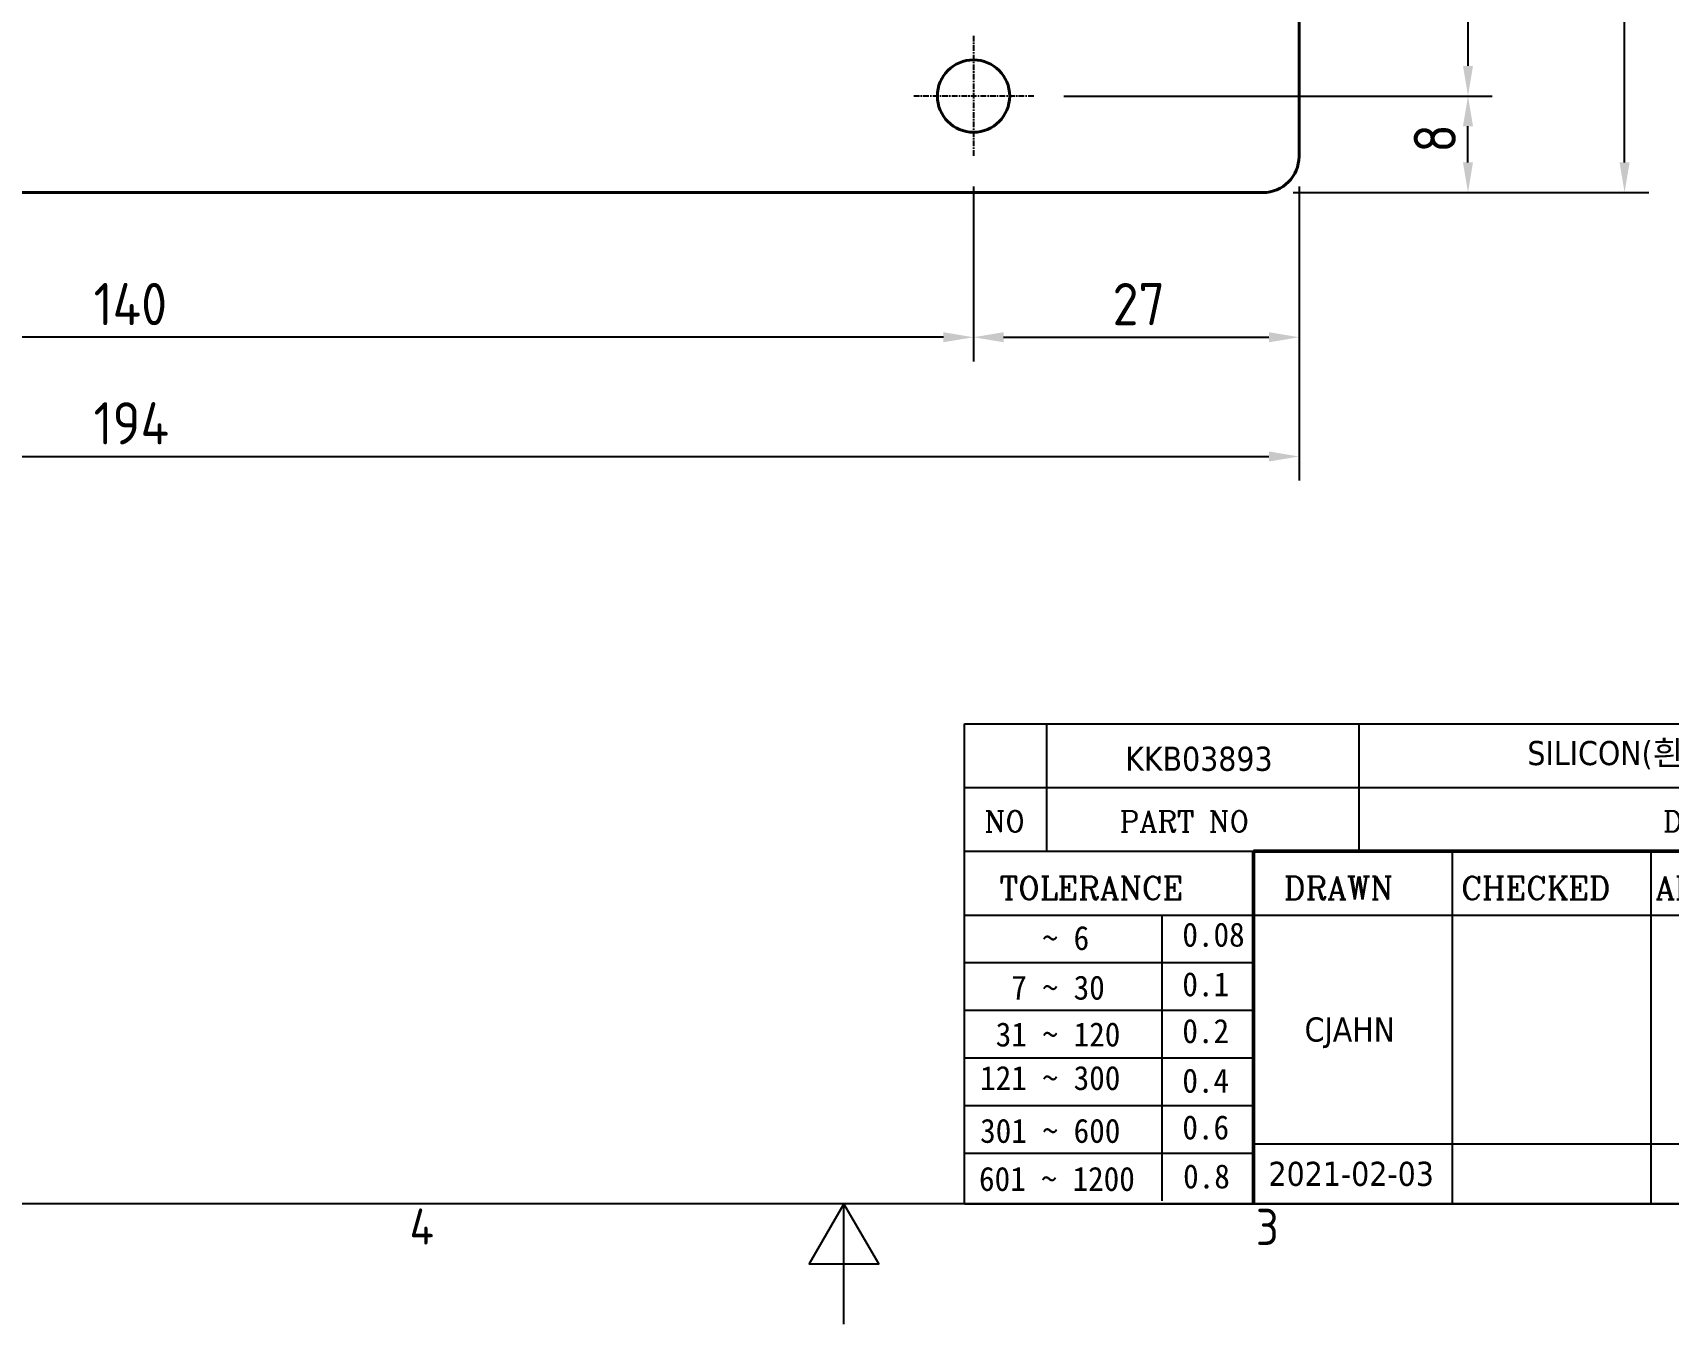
# Model space of a CAD drawing. Header units: millimetres. Extents: x 0 to 420, y 0 to 297.
# Drawn here: x 142.7 to 278.4, y 0 to 107.1 of the extents above; entities that cross this region are included whole.
import ezdxf
from ezdxf.enums import TextEntityAlignment as Align

# ---------------------------------------------------------------- set-up
doc = ezdxf.new("R2010")
doc.units = ezdxf.units.MM
doc.linetypes.add('CHAIN', pattern=[0.7087, 0.4724, -0.0591, 0.1181, -0.0591])
doc.layers.get('0').update_dxf_attribs({"color": 3, "lineweight": 25, "true_color": 0x00ff00})
for name, color, linetype, lineweight, true_color in [('가시적인 것(ISO)', 3, 'Continuous', 40, 0x00ff00), ('제목(ISO)', 5, 'Continuous', 50, 0x0000ff), ('중심 표식(ISO)', 1, 'Continuous', 25, 0xff0000), ('치수(ISO)', 2, 'Continuous', 25, 0xffff00)]:
    doc.layers.add(name, color=color, linetype=linetype, lineweight=lineweight, true_color=true_color)
doc.layers.add('경계(ISO)', color=7, linetype='Continuous', lineweight=25)
doc.styles.add('HAN_291', font='')
doc.styles.add('RC_284', font='ROMANC.shx')
doc.styles.add('RC_287', font='ROMANC.shx')
doc.styles.add('문자 텍스트_PSTEK_POSCO', font='isocp.shx')
doc.styles.add('치수 텍스트_PSTEK_POSCO', font='isocp.shx')
doc.styles.add('텍스트 스타일198', font='tahoma.ttf')
doc.styles.get('HAN_291').set_extended_font_data('GulimChe')
doc.dimstyles.new('치수_PSTEK_POSCO', dxfattribs={"dimtxt": 3.5, "dimasz": 2.5, "dimexe": 2, "dimexo": 2.5, "dimgap": 1, "dimtad": 1, "dimrnd": 1e-08, "dimdsep": 46, "dimtxsty": '치수 텍스트_PSTEK_POSCO', "dimcen": 0.09, "dimdle": 10, "dimclrd": 7, "dimclre": 7, "dimclrt": 2, "dimadec": 1, "dimazin": 2, "dimtfac": 1, "dimtmove": 0, "dimatfit": 3, "dimfxl": 1, "dimtolj": 1, "dimlwd": -1, "dimlwe": -1, "dimarcsym": 0})

# ---------------------------------------------------------------- blocks, each defined once
blk = doc.blocks.new('경계 Default Border')
at = {"layer": '경계(ISO)', "flags": 128}
for points in [[(10, 10), (10, 287.0000076293945), (410, 287.0000076293945), (410, 10), (10, 10)], [(210, 0), (210, 10), (207.1132469177246, 5), (212.8867530822754, 5), (210, 10)]]:
    blk.add_lwpolyline(points, dxfattribs=at)
at = {"layer": '경계(ISO)', "color": 2, "true_color": 0xffff00, "char_height": 3.00000011920929, "attachment_point": 7, "style": '문자 텍스트_PSTEK_POSCO'}
for s, insert in [('4', (173.9734701308116, 6.59999988079071)), ('3', (244.1685395229535, 6.57139439638704))]:
    blk.add_mtext(s, dxfattribs=dict(at, insert=insert))
blk = doc.blocks.new('제목 블록 PSTEK')
at = {"color": 180, "true_color": 0x3f00ff}
for p, q in [((182.475792979055, 11.79100474011392), (182.4757929790549, 51.56524660363496)), ((182.4757929790549, 51.56524660363496), (372.4757929537551, 51.56524660363496)), ((189.2651435055721, 51.56524660363496), (189.2651435055722, 41.00524660363494)), ((215.2152739891528, 41.00524660363494), (215.2152739891528, 51.56524660363496)), ((182.475792979055, 46.2852466036349), (372.4757929537551, 46.28524660363492)), ((182.475792979055, 41.00524660363493), (206.451475290024, 41.00524660363493)), ((222.9401812389276, 11.79100474011392), (222.9401812389276, 41.00524660363494)), ((239.4288871878316, 11.79100474011392), (239.4288871878316, 41.00524660363494)), ((182.475792979055, 35.72524660363497), (206.451475290024, 35.72524660363497)), ((198.8621818849491, 12.02524660363491), (198.8621818849491, 35.72524660363497)), ((206.451475290024, 35.72524660363497), (372.4757929537551, 35.72524660363497)), ((182.475792979055, 31.77524660363492), (206.451475290024, 31.77524660363492)), ((182.475792979055, 27.82524660363487), (206.451475290024, 27.82524660363487)), ((182.475792979055, 23.87524660363505), (206.451475290024, 23.87524660363505)), ((182.475792979055, 19.92524660363478), (206.451475290024, 19.92524660363478)), ((206.451475290024, 16.74100474011396), (255.9175931367359, 16.74100474011396)), ((182.475792979055, 15.97524660363496), (206.451475290024, 15.97524660363496)), ((182.475792979055, 11.79100474011392), (372.4757929537551, 11.79100474011389))]:
    blk.add_line(p, q, dxfattribs=at)
at = {"color": 7, "lineweight": 50}
for p, q in [((206.4514752900237, 11.79100474011392), (206.4514752900237, 41.00524660363494)), ((206.451475290024, 41.00524660363494), (372.4757929537551, 41.00524660363496))]:
    blk.add_line(p, q, dxfattribs=at)
at = {"layer": '제목(ISO)', "lineweight": 18}
blk.add_line((182.475792979055, 35.72500474011393), (182.475792979055, 11.79100474011392), dxfattribs=at)
at = {"color": 2, "true_color": 0xffff00}
for s, height, style, p in [('NO', 1.742399930953979, 'RC_284', (184.135398793432, 42.62317362549192)), ('PART NO', 1.742399930953979, 'RC_284', (195.3359407378685, 42.62317362549192)), ('DESCRIPTION', 1.742399930953979, 'RC_284', (240.4025565652523, 42.62317362549192)), (' TOLERANCE', 1.899999976158142, 'RC_287', (184.0872874387979, 37.00893196870329)), ('DRAWN', 1.899999976158142, 'RC_287', (208.9766620976279, 37.00893196870329)), ('CHECKED', 1.899999976158142, 'RC_287', (223.6856844514997, 37.00893196870329)), ('APPROVED', 1.899999976158142, 'RC_287', (239.7795453577791, 37.00893196870329)), ('    ~ 6', 2.000000029802322, 'HAN_291', (183.7721304966814, 32.8176515608431)), ('0.08', 2.000000029802322, 'HAN_291', (200.5467345600617, 33.09873600004101)), ('  7 ~ 30', 2.000000029802322, 'HAN_291', (183.7721304966814, 28.70538114822415)), ('0.1', 2.000000029802322, 'HAN_291', (200.5467345600617, 28.98646558742206)), (' 31 ~ 120', 2.000000029802322, 'HAN_291', (183.7721304966814, 24.82628181916237)), ('0.2', 2.000000029802322, 'HAN_291', (200.5467345600617, 25.10736625836028)), ('121 ~ 300', 2.000000029802322, 'HAN_291', (183.7721304966814, 21.21401206133254)), ('0.4', 2.000000029802322, 'HAN_291', (200.5467345600617, 20.99509650053045)), ('0.6', 2.000000029802322, 'HAN_291', (200.5467345600617, 17.11599717146868)), ('301 ~ 600', 2.000000029802322, 'HAN_291', (183.7721304966814, 16.83491273227077)), ('0.8', 2.000000029802322, 'HAN_291', (200.6097246063884, 13.05732192299702)), ('601 ~ 1200', 2.000000029802322, 'HAN_291', (183.6802025156883, 12.84759660881125))]:
    blk.add_text(s, height=height, dxfattribs=dict(at, style=style)).set_placement(p)
at = {"layer": '제목(ISO)', "color": 7, "style": '텍스트 스타일198'}
for tag, p in [('설명_001', (229.1628865519213, 48.1538814053939)), ('질량\\P3;_001', (350.3046145979153, 48.1643332325385)), ('부품_번호_001', (195.8125351691155, 47.68004260673702)), ('재질_001', (290.3376279494859, 47.92524659519488)), ("3._Q'TY_001", (312.7051684940307, 47.92188863680521)), ('1._MODEL_NAME_001', (332.0304049806628, 37.36524659519486)), ('제목_001', (336.3979558886313, 32.12268535370653)), ('부품_번호_001', (334.4717754223474, 26.8052465951949)), ('설계자_001', (210.6823963971569, 25.23312566343435)), ('프로젝트_001', (270.8239879192178, 16.80146148811527)), ('시트_크기_001', (260.807090429518, 14.83812566343425)), ('작성_날짜_001', (207.6944850220393, 13.26600473167383)), ('프로젝트_002', (275.3038355664001, 13.33763551279912))]:
    blk.add_attdef(tag, p, '', height=2.000000029802322, dxfattribs=at)
for tag, p in [('4._COLOR', (327.6805273250926, 48.92524660363493)), ('점검자', (231.1845342133799, 26.23312567187446)), ('엔지니어링_승인자', (247.673240162284, 26.23312567187446)), ('점검_날짜', (231.1845342133799, 14.26600474011394)), ('엔지니어링_승인_날짜', (247.6732401622839, 14.26600474011394))]:
    blk.add_attdef(tag, text='', height=2.000000029802322, dxfattribs=at).set_placement(p, align=Align.MIDDLE_CENTER)
blk = doc.blocks.new('*D23')
at = {"layer": 'Defpoints', "color": 0, "transparency": 16777216}
for p in [(53.74918151474994, 96.83768941475451), (247.7491815147499, 96.83768941475455), (247.7491815147499, 71.95225707877789)]:
    blk.add_point(p, dxfattribs=at)
at = {"layer": '치수(ISO)', "color": 7, "transparency": 16777216}
for p, q in [((53.74918151474994, 94.33768941475451), (53.74918151474994, 69.95225707877789)), ((247.7491815147499, 94.33768941475455), (247.7491815147499, 69.95225707877789)), ((56.24918151474994, 71.95225707877789), (245.2491815147499, 71.95225707877789))]:
    blk.add_line(p, q, dxfattribs=at)
for points in [[(56.24918151474994, 72.36892374544456), (56.24918151474994, 71.53559041211122), (53.74918151474994, 71.95225707877789)], [(245.2491815147499, 72.36892374544456), (245.2491815147499, 71.53559041211122), (247.7491815147499, 71.95225707877789)]]:
    blk.add_solid(points, dxfattribs=at)
at = {"layer": '치수(ISO)', "color": 2, "transparency": 16777216, "insert": (147.768066436385, 74.70225707877789), "char_height": 3.5, "attachment_point": 4, "style": '치수 텍스트_PSTEK_POSCO'}
blk.add_mtext('\\A1;194', dxfattribs=at)
blk = doc.blocks.new('*D24')
at = {"layer": 'Defpoints', "color": 0, "transparency": 16777216}
for p in [(244.7491815147499, 219.8376894147545), (274.74918151475, 219.8376894147545), (244.7491815147499, 93.83768941475454)]:
    blk.add_point(p, dxfattribs=at)
at = {"layer": '치수(ISO)', "color": 7, "transparency": 16777216}
for p, q in [((247.2491815147499, 219.8376894147545), (276.74918151475, 219.8376894147545)), ((274.7491815147499, 96.33768941475454), (274.74918151475, 217.3376894147545)), ((247.2491815147499, 93.83768941475454), (276.7491815147499, 93.83768941475454))]:
    blk.add_line(p, q, dxfattribs=at)
for points in [[(274.3325148480833, 217.3376894147545), (275.1658481814167, 217.3376894147545), (274.74918151475, 219.8376894147545)], [(274.3325148480832, 96.33768941475454), (275.1658481814166, 96.33768941475454), (274.7491815147499, 93.83768941475454)]]:
    blk.add_solid(points, dxfattribs=at)
at = {"layer": '치수(ISO)', "color": 2, "transparency": 16777216, "insert": (271.9988370265609, 153.9508783911325), "char_height": 3.5, "attachment_point": 4, "rotation": 90, "style": '치수 텍스트_PSTEK_POSCO'}
blk.add_mtext('\\A1;126', dxfattribs=at)
blk = doc.blocks.new('*D25')
at = {"layer": 'Defpoints', "color": 0, "transparency": 16777216}
for p in [(225.74918151475, 211.8376894147545), (225.74918151475, 101.8376894147545), (261.7613460690504, 101.8376894147545)]:
    blk.add_point(p, dxfattribs=at)
at = {"layer": '치수(ISO)', "color": 7, "transparency": 16777216}
for p, q in [((228.24918151475, 211.8376894147545), (263.7613460690505, 211.8376894147545)), ((261.7613460690505, 209.3376894147545), (261.7613460690504, 104.3376894147545)), ((228.24918151475, 101.8376894147545), (263.7613460690504, 101.8376894147545))]:
    blk.add_line(p, q, dxfattribs=at)
for points in [[(261.3446794023838, 209.3376894147545), (262.1780127357172, 209.3376894147545), (261.7613460690505, 211.8376894147545)], [(261.3446794023837, 104.3376894147545), (262.1780127357171, 104.3376894147545), (261.7613460690504, 101.8376894147545)]]:
    blk.add_solid(points, dxfattribs=at)
at = {"layer": '치수(ISO)', "color": 2, "transparency": 16777216, "insert": (259.0113460690504, 154.3863114619986), "char_height": 3.5, "attachment_point": 4, "rotation": 90, "style": '치수 텍스트_PSTEK_POSCO'}
blk.add_mtext('\\A1;110', dxfattribs=at)
blk = doc.blocks.new('*D26')
at = {"layer": 'Defpoints', "color": 0, "transparency": 16777216}
for p in [(80.74918151474995, 96.83768941475452), (220.74918151475, 96.83768941475452), (80.74918151474995, 81.83768941475452)]:
    blk.add_point(p, dxfattribs=at)
at = {"layer": '치수(ISO)', "color": 7, "transparency": 16777216}
for p, q in [((80.74918151474995, 94.33768941475452), (80.74918151474995, 79.83768941475452)), ((220.74918151475, 94.33768941475452), (220.74918151475, 79.83768941475452)), ((218.24918151475, 81.83768941475452), (83.24918151474995, 81.83768941475452))]:
    blk.add_line(p, q, dxfattribs=at)
for points in [[(83.24918151474995, 82.2543560814212), (83.24918151474995, 81.42102274808785), (80.74918151474995, 81.83768941475452)], [(218.24918151475, 82.2543560814212), (218.24918151475, 81.42102274808785), (220.74918151475, 81.83768941475452)]]:
    blk.add_solid(points, dxfattribs=at)
at = {"layer": '치수(ISO)', "color": 2, "transparency": 16777216, "insert": (147.7728035619941, 84.58768941475452), "char_height": 3.5, "attachment_point": 4, "style": '치수 텍스트_PSTEK_POSCO'}
blk.add_mtext('\\A1;140', dxfattribs=at)
blk = doc.blocks.new('*D29')
at = {"layer": 'Defpoints', "color": 0, "transparency": 16777216}
for p in [(220.74918151475, 96.83768941475452), (247.7491815147499, 96.83768941475455), (247.7491815147499, 81.83768941475452)]:
    blk.add_point(p, dxfattribs=at)
at = {"layer": '치수(ISO)', "color": 7, "transparency": 16777216}
for p, q in [((220.74918151475, 94.33768941475452), (220.74918151475, 79.83768941475452)), ((247.7491815147499, 94.33768941475455), (247.7491815147499, 79.83768941475452)), ((223.24918151475, 81.83768941475452), (245.2491815147499, 81.83768941475452))]:
    blk.add_line(p, q, dxfattribs=at)
for points in [[(223.24918151475, 82.2543560814212), (223.24918151475, 81.42102274808785), (220.74918151475, 81.83768941475452)], [(245.2491815147499, 82.2543560814212), (245.2491815147499, 81.42102274808785), (247.7491815147499, 81.83768941475452)]]:
    blk.add_solid(points, dxfattribs=at)
at = {"layer": '치수(ISO)', "color": 2, "transparency": 16777216, "insert": (232.279742538372, 84.5880339029435), "char_height": 3.5, "attachment_point": 4, "style": '치수 텍스트_PSTEK_POSCO'}
blk.add_mtext('\\A1;27', dxfattribs=at)
blk = doc.blocks.new('*D30')
at = {"layer": 'Defpoints', "color": 0, "transparency": 16777216}
for p in [(225.74918151475, 101.8376894147545), (261.7613460690504, 101.8376894147545), (244.7491815147499, 93.83768941475454)]:
    blk.add_point(p, dxfattribs=at)
at = {"layer": '치수(ISO)', "color": 7, "transparency": 16777216}
for p, q in [((228.24918151475, 101.8376894147545), (263.7613460690504, 101.8376894147545)), ((261.7613460690504, 96.33768941475454), (261.7613460690504, 99.33768941475452)), ((247.2491815147499, 93.83768941475454), (263.7613460690504, 93.83768941475454))]:
    blk.add_line(p, q, dxfattribs=at)
for points in [[(261.3446794023837, 99.33768941475452), (262.1780127357171, 99.33768941475452), (261.7613460690504, 101.8376894147545)], [(261.3446794023837, 96.33768941475454), (262.1780127357171, 96.33768941475454), (261.7613460690504, 93.83768941475454)]]:
    blk.add_solid(points, dxfattribs=at)
at = {"layer": '치수(ISO)', "color": 2, "transparency": 16777216, "insert": (259.0113460690504, 97.13768941475455), "char_height": 3.5, "attachment_point": 4, "rotation": 90, "style": '치수 텍스트_PSTEK_POSCO'}
blk.add_mtext('\\A1;8', dxfattribs=at)

msp = doc.modelspace()

# ---------------------------------------------------------------- linework, layer by layer
at = {"layer": '가시적인 것(ISO)'}
for p, q in [((247.7491815147499, 96.83768941475455), (247.7491815147499, 216.8376894147545)), ((56.74918151474994, 93.83768941475452), (244.7491815147499, 93.83768941475454))]:
    msp.add_line(p, q, dxfattribs=at)
msp.add_circle((220.74918151475, 101.8376894147545), 3, dxfattribs=at)
msp.add_arc((244.7491815147499, 96.83768941475456), 3.000000000000024, 270.0000000000007, 0, dxfattribs=at)
at = {"layer": '중심 표식(ISO)', "linetype": 'CHAIN'}
for p, q in [((220.74918151475, 106.8376894147545), (220.74918151475, 96.83768941475452)), ((225.74918151475, 101.8376894147545), (215.74918151475, 101.8376894147545))]:
    msp.add_line(p, q, dxfattribs=at)

# ---------------------------------------------------------------- block references
msp.add_blockref('경계 Default Border', (0, 0))
ref = msp.add_blockref('제목 블록 PSTEK', (37.52420704624484, -1.791004740113895))
ref.add_attrib('설계자_001', 'CJAHN', (248.2066034434017, 23.44212092332045), dxfattribs={"layer": '제목(ISO)', "color": 7, "height": 2.000000029802322, "style": '텍스트 스타일198'})
ref.add_attrib('작성_날짜_001', '2021-02-03', (245.2186920682842, 11.47499999155994), dxfattribs={"layer": '제목(ISO)', "color": 7, "height": 2.000000029802322, "style": '텍스트 스타일198'})
ref.add_attrib('설명_001', 'SILICON(흰색) t=3.0*194*126', (266.6870935981662, 46.36287666528001), dxfattribs={"layer": '제목(ISO)', "color": 7, "height": 2.000000029802322, "style": '텍스트 스타일198'})
ref.add_attrib('부품_번호_001', 'KKB03893', (233.3367422153603, 45.88903786662313), dxfattribs={"layer": '제목(ISO)', "color": 7, "height": 2.000000029802322, "style": '텍스트 스타일198'})

# ---------------------------------------------------------------- dimensions: what is measured, and where the dimension line sits
at = {"layer": '치수(ISO)', "color": 7}
for base, p1, p2, angle, picture, middle in [((274.74918151475, 219.8376894147545), (244.7491815147499, 93.83768941475454), (244.7491815147499, 219.8376894147545), 270, '*D24', (274.7491815147499, 156.8376894147545)), ((261.7613460690504, 101.8376894147545), (225.74918151475, 211.8376894147545), (225.74918151475, 101.8376894147545), 90, '*D25', (261.7613460690504, 156.8376894147545)), ((261.7613460690504, 101.8376894147545), (244.7491815147499, 93.83768941475454), (225.74918151475, 101.8376894147545), 270, '*D30', (261.7613460690504, 97.83768941475455)), ((247.7491815147499, 71.95225707877789), (53.74918151474994, 96.83768941475451), (247.7491815147499, 96.83768941475455), 180, '*D23', (150.7491815147499, 71.95225707877789)), ((80.74918151474995, 81.83768941475452), (220.74918151475, 96.83768941475452), (80.74918151474995, 96.83768941475452), 180, '*D26', (150.74918151475, 81.83768941475452)), ((247.7491815147499, 81.83768941475452), (220.74918151475, 96.83768941475452), (247.7491815147499, 96.83768941475455), 180, '*D29', (234.24918151475, 81.83768941475452))]:
    dim = msp.add_linear_dim(base=base, p1=p1, p2=p2, angle=angle, dimstyle='치수_PSTEK_POSCO', override={"dimdec": 2, "dimtp": 0, "dimtm": -0, "dimtdec": 2, "dimtofl": 0, "dimatfit": 1}, dxfattribs=at)
    dim.commit()
    dim.dimension.update_dxf_attribs({"geometry": picture, "text_midpoint": middle, "dimtype": 160})

doc.saveas('drawing.dxf')
